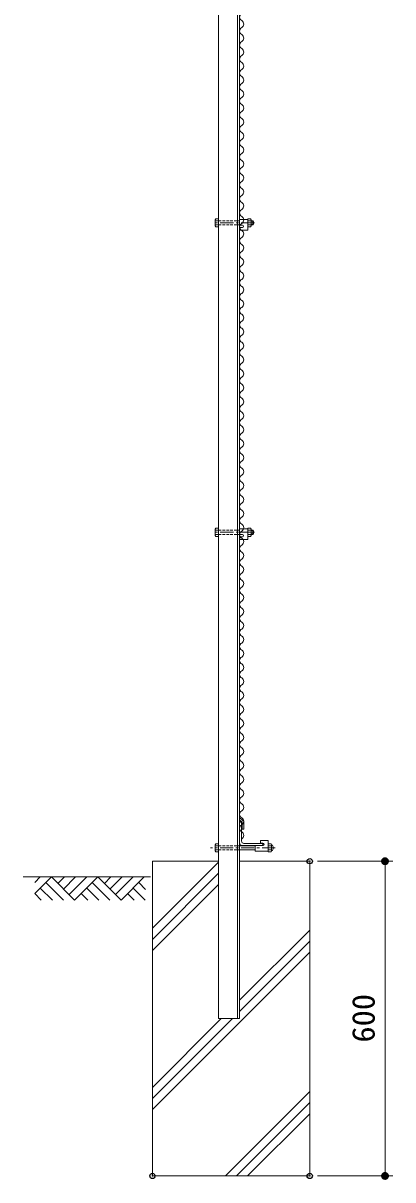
# Model space of a CAD drawing. Units: millimetres, scale not verified. Extents: x -4455 to 4455, y -3150 to 3150.
# Drawn here: x 26 to 731, y -887 to 1319 of the extents above; entities that cross this region are included whole.
import ezdxf
from ezdxf.enums import TextEntityAlignment as Align

# ---------------------------------------------------------------- set-up
doc = ezdxf.new("R2010")
doc.units = ezdxf.units.MM
doc.header["$LTSCALE"] = 20
doc.header["$PDMODE"] = 32
doc.header["$PDSIZE"] = 10
doc.linetypes.add('USER1', pattern=[2, 1.25, -0.25, 0.25, -0.25])
doc.linetypes.add('USER2', pattern=[0.375, 0.25, -0.125])
for name, color, linetype, lineweight in [('0-1_0', 7, 'Continuous', 18), ('0-2_1部材', 3, 'Continuous', 18), ('0-3_8部品', 3, 'Continuous', 18), ('0-4_5寸法', 1, 'Continuous', 18), ('0-5_SUNPOU', 1, 'Continuous', 18), ('0-7_4基礎', 4, 'Continuous', 18), ('0-8_2網', 4, 'Continuous', 18), ('0-9_AMI', 3, 'Continuous', 18), ('0-F_GL', 7, 'Continuous', 18)]:
    doc.layers.add(name, color=color, linetype=linetype, lineweight=lineweight)
doc.layers.add('0-6_DEFPOINTS', color=7, linetype='Continuous')
doc.styles.add('ＭＳ ゴシック', font='')
doc.styles.get('ＭＳ ゴシック').set_extended_font_data('MS Gothic')

# ---------------------------------------------------------------- blocks, each defined once
blk = doc.blocks.new('NAMIX13')
at = {"layer": '0-9_AMI'}
for centre, start, end in [((-71.1, -133.3), 298.07249, 61.92751), ((71.1, -400), 118.07249, 241.92751), ((71.1, -933.3), 118.07249, 241.92751), ((-71.1, -666.7), 298.07249, 61.92751), ((-71.1, -1200), 298.07249, 61.92751), ((71.1, -1466.7), 118.07249, 241.92751), ((-71.1, -1733.3), 298.07249, 61.92751), ((71.1, -2000), 118.07249, 241.92751), ((-71.1, -2266.7), 298.07249, 61.92751), ((71.1, -2533.3), 118.07249, 241.92751), ((71.1, -3066.7), 118.07249, 241.92751), ((-71.1, -2800), 298.07249, 61.92751), ((71.1, -3600), 118.07249, 241.92751), ((-71.1, -3333.3), 298.07249, 61.92751), ((-71.1, -3866.7), 298.07249, 61.92751), ((71.1, -4133.3), 118.07249, 241.92751), ((-71.1, -4400), 298.07249, 61.92751), ((71.1, -4666.7), 118.07249, 241.92751), ((-71.1, -4933.3), 298.07249, 61.92751), ((71.1, -5200), 118.07249, 241.92751), ((71.1, -5733.3), 118.07249, 241.92751), ((-71.1, -5466.7), 298.07249, 61.92751)]:
    blk.add_arc(centre, 151.1, start, end, dxfattribs=at)
blk = doc.blocks.new('GL-マーク')
at = {"layer": '0-1_0', "color": 1}
for p, q in [((-278.75, -14.14), (-264.61, 0)), ((-278.75, -42.43), (-236.32, 0)), ((-236.32, 0), (-177.24, -59.08)), ((-203.01, 0), (-219.67, -16.66)), ((-174.73, 0), (-205.53, -30.8)), ((-146.45, 0), (-191.38, -44.94)), ((-118.16, 0), (-177.24, -59.08)), ((-118.16, 0), (-59.08, -59.08)), ((-84.85, 0), (-101.51, -16.65)), ((-56.57, 0), (-87.36, -30.8)), ((-28.28, 0), (-73.22, -44.94)), ((0, 0), (-59.08, -59.08)), ((-264.61, -28.28), (-233.81, -59.08)), ((-250.46, -14.14), (-205.53, -59.08)), ((-146.44, -28.28), (-115.65, -59.08)), ((-132.3, -14.14), (-87.37, -59.08)), ((2.51, -59.08), (-28.28, -28.28)), ((3.33, -31.61), (-14.14, -14.14)), ((-278.75, -42.43), (-262.09, -59.08)), ((-160.59, -42.43), (-143.93, -59.08)), ((-25.77, -59.08), (-42.43, -42.43))]:
    blk.add_line(p, q, dxfattribs=at)
blk = doc.blocks.new('M1')
at = {"layer": '0-5_SUNPOU'}
blk.add_line((-5, 0), (-38.58, 0), dxfattribs=at)
for points in [[(0, 0), (-5, 0), (-4.96, 0.63)], [(0, 0), (-4.96, -0.63), (-5, 0)], [(0, 0), (-4.96, 0.63), (-4.84, 1.24)], [(0, 0), (-4.84, -1.24), (-4.96, -0.63)], [(0, 0), (-4.84, 1.24), (-4.65, 1.84)], [(0, 0), (-4.65, -1.84), (-4.84, -1.24)], [(0, 0), (-4.65, 1.84), (-4.38, 2.41)], [(0, 0), (-4.38, -2.41), (-4.65, -1.84)], [(0, 0), (-4.38, 2.41), (-4.05, 2.94)], [(0, 0), (-4.05, -2.94), (-4.38, -2.41)], [(0, 0), (-4.05, 2.94), (-3.64, 3.42)], [(0, 0), (-3.64, -3.42), (-4.05, -2.94)], [(0, 0), (-3.64, 3.42), (-3.19, 3.85)], [(0, 0), (-3.19, -3.85), (-3.64, -3.42)], [(0, 0), (-3.19, 3.85), (-2.68, 4.22)], [(0, 0), (-2.68, -4.22), (-3.19, -3.85)], [(0, 0), (-2.68, 4.22), (-2.13, 4.52)], [(0, 0), (-2.13, -4.52), (-2.68, -4.22)], [(0, 0), (-2.13, 4.52), (-1.55, 4.76)], [(0, 0), (-1.55, -4.76), (-2.13, -4.52)], [(0, 0), (-1.55, 4.76), (-0.94, 4.91)], [(0, 0), (-0.94, -4.91), (-1.55, -4.76)], [(0, 0), (-0.94, 4.91), (-0.31, 4.99)], [(0, 0), (-0.31, -4.99), (-0.94, -4.91)], [(0, 0), (-0.31, 4.99), (0.31, 4.99)], [(0, 0), (0.31, -4.99), (-0.31, -4.99)], [(0, 0), (0.31, 4.99), (0.94, 4.91)], [(0, 0), (0.94, 4.91), (1.55, 4.76)], [(0, 0), (1.55, 4.76), (2.13, 4.52)], [(0, 0), (2.13, 4.52), (2.68, 4.22)], [(0, 0), (2.68, 4.22), (3.19, 3.85)], [(0, 0), (3.19, 3.85), (3.64, 3.42)], [(0, 0), (3.64, 3.42), (4.05, 2.94)], [(0, 0), (4.05, 2.94), (4.38, 2.41)], [(0, 0), (4.38, 2.41), (4.65, 1.84)], [(0, 0), (4.65, 1.84), (4.84, 1.24)], [(0, 0), (4.84, 1.24), (4.96, 0.63)], [(0, 0), (4.96, 0.63), (5, 0)], [(0, 0), (0.94, -4.91), (0.31, -4.99)], [(0, 0), (1.55, -4.76), (0.94, -4.91)], [(0, 0), (2.13, -4.52), (1.55, -4.76)], [(0, 0), (2.68, -4.22), (2.13, -4.52)], [(0, 0), (3.19, -3.85), (2.68, -4.22)], [(0, 0), (3.64, -3.42), (3.19, -3.85)], [(0, 0), (4.05, -2.94), (3.64, -3.42)], [(0, 0), (4.38, -2.41), (4.05, -2.94)], [(0, 0), (4.65, -1.84), (4.38, -2.41)], [(0, 0), (4.84, -1.24), (4.65, -1.84)], [(0, 0), (4.96, -0.63), (4.84, -1.24)], [(0, 0), (5, 0), (4.96, -0.63)]]:
    blk.add_solid(points, dxfattribs=at)

msp = doc.modelspace()

# ---------------------------------------------------------------- linework, layer by layer
at = {"layer": '0-2_1部材', "color": 7}
for p, q in [((398.3, 1569.95), (398.3, -579.33)), ((434.8, 1579.73), (434.8, -579.33)), ((438.3, 1580.67), (438.3, -579.33)), ((438.3, -196.32), (446.69, -202.79)), ((438.3, -200.74), (443.19, -204.51)), ((438.3, -204.33), (438.3, -244.33)), ((438.3, -204.33), (439.3, -204.33)), ((442.3, -207.33), (442.3, -240.83)), ((443.19, -218.18), (443.19, -204.51)), ((446.69, -218.18), (443.19, -218.18)), ((446.69, -218.18), (446.69, -202.79)), ((446.8, -245.33), (480.3, -245.33))]:
    msp.add_line(p, q, dxfattribs=at)
msp.add_lwpolyline([(443.3, -249.33), (483.3, -249.33), (483.3, -248.33)], dxfattribs=at)
for centre, radius, start, end in [((439.3, -207.33), 3, 0, 90), ((446.8, -240.83), 4.5, 180, 270), ((443.3, -244.33), 5, 180, 270), ((480.3, -248.33), 3, 0, 90)]:
    msp.add_arc(centre, radius, start, end, dxfattribs=at)
at = {"layer": '0-3_8部品', "color": 1, "linetype": 'USER1'}
for p, q in [((466.63, 937.8), (387.6, 937.8)), ((466.63, 347.8), (387.6, 347.8)), ((506.53, -253.78), (383.25, -253.78))]:
    msp.add_line(p, q, dxfattribs=at)
at = {"layer": '0-3_8部品'}
for p, q in [((391.9, 943.72), (393.01, 945.64)), ((391.9, 931.88), (391.9, 943.72)), ((392.59, 941.8), (398.3, 941.8)), ((392.59, 933.8), (398.3, 933.8)), ((393.01, 945.64), (398.3, 945.64)), ((398.3, 929.96), (398.3, 945.64)), ((438.3, 944.12), (454.05, 944.12)), ((438.3, 933.62), (443.8, 933.62)), ((439.05, 929.12), (439.05, 924.12)), ((439.05, 929.12), (443.8, 929.12)), ((454.05, 929.96), (454.05, 945.64)), ((454.05, 944.12), (454.05, 924.12)), ((459.77, 941.8), (454.05, 941.8)), ((459.77, 933.8), (454.05, 933.8)), ((459.35, 929.96), (454.05, 929.96)), ((460.45, 931.88), (459.35, 929.96)), ((460.45, 931.88), (460.45, 943.72)), ((460.45, 941.8), (464.01, 941.8)), ((460.45, 933.8), (464.01, 933.8)), ((464.01, 933.8), (464.01, 941.8)), ((439.05, 924.12), (454.05, 924.12)), ((391.9, 341.88), (391.9, 353.72)), ((398.3, 339.96), (398.3, 355.64)), ((438.3, 354.12), (454.05, 354.12)), ((454.05, 339.96), (454.05, 355.64)), ((459.35, 355.64), (454.05, 355.64)), ((454.05, 354.12), (454.05, 334.12)), ((460.45, 353.72), (459.35, 355.64)), ((460.45, 341.88), (460.45, 353.72)), ((391.9, 341.88), (393.01, 339.96)), ((392.59, 351.8), (398.3, 351.8)), ((392.59, 343.8), (398.3, 343.8)), ((393.01, 339.96), (398.3, 339.96)), ((438.3, 343.62), (443.8, 343.62)), ((439.05, 339.12), (443.8, 339.12)), ((459.77, 351.8), (454.05, 351.8)), ((459.77, 343.8), (454.05, 343.8)), ((460.45, 351.8), (464.01, 351.8)), ((460.45, 343.8), (464.01, 343.8)), ((464.01, 343.8), (464.01, 351.8)), ((478.11, -240.11), (493.11, -240.11)), ((478.11, -245.11), (478.11, -240.11)), ((493.11, -260.11), (493.11, -240.11)), ((391.9, -247.86), (393.01, -245.94)), ((392.59, -249.78), (398.3, -249.78)), ((392.59, -257.78), (398.3, -257.78)), ((393.01, -261.62), (398.3, -261.62)), ((438.3, -249.78), (468.11, -249.78)), ((438.3, -257.78), (468.11, -257.78)), ((468.11, -249.61), (482.86, -249.61)), ((468.11, -260.11), (468.11, -249.61)), ((468.11, -260.11), (493.11, -260.11)), ((478.11, -245.11), (482.86, -245.11)), ((493.11, -245.94), (493.11, -261.62)), ((498.4, -245.94), (493.11, -245.94)), ((498.83, -249.78), (493.11, -249.78)), ((498.83, -257.78), (493.11, -257.78)), ((499.51, -247.86), (498.4, -245.94)), ((499.51, -247.86), (499.51, -259.7))]:
    msp.add_line(p, q, dxfattribs=at)
at = {"layer": '0-3_8部品', "color": 1, "linetype": 'USER2'}
for p, q in [((398.3, 941.8), (438.3, 941.8)), ((398.3, 933.8), (438.3, 933.8)), ((398.3, 351.8), (438.3, 351.8)), ((398.3, 343.8), (438.3, 343.8))]:
    msp.add_line(p, q, dxfattribs=at)
at = {"layer": '0-3_8部品', "color": 7}
for p, q in [((438.3, 922.67), (438.3, 938.67)), ((438.3, 332.67), (438.3, 348.67))]:
    msp.add_line(p, q, dxfattribs=at)
at = {"layer": '0-3_8部品', "color": 1}
for p, q in [((460.45, 941), (464.41, 941)), ((460.45, 934.6), (464.41, 934.6)), ((460.45, 351), (464.41, 351)), ((460.45, 344.6), (464.41, 344.6))]:
    msp.add_line(p, q, dxfattribs=at)
at = {"layer": '0-3_8部品', "linetype": 'USER2'}
for p, q in [((398.3, -249.78), (438.3, -249.78)), ((398.3, -257.78), (438.3, -257.78))]:
    msp.add_line(p, q, dxfattribs=at)
at = {"layer": '0-3_8部品'}
for points in [[(391.9, 931.88), (393.01, 929.96), (398.3, 929.96)], [(460.45, 943.72), (459.35, 945.64), (454.05, 945.64)], [(391.9, 353.72), (393.01, 355.64), (398.3, 355.64)], [(439.05, 339.12), (439.05, 334.12), (454.05, 334.12)], [(460.45, 341.88), (459.35, 339.96), (454.05, 339.96)], [(391.9, -247.86), (391.9, -259.7), (393.01, -261.62)], [(393.01, -245.94), (398.3, -245.94), (398.3, -261.62)], [(499.51, -259.7), (498.4, -261.62), (493.11, -261.62)]]:
    msp.add_lwpolyline(points, dxfattribs=at)
for centre, radius, start, end in [((394.93, 943.72), 3.03, 180, 219.3382), ((403.9, 937.8), 12, 160.52878, 199.47122), ((394.93, 931.88), 3.03, 140.6618, 180), ((443.8, 931.37), 2.25, 270, 90), ((457.42, 943.72), 3.03, 320.6618, 0), ((448.45, 937.8), 12, 340.52878, 19.47122), ((457.42, 931.88), 3.03, 0, 39.3382), ((457.08, 937.8), 8, 330, 30), ((394.93, 353.72), 3.03, 180, 219.3382), ((457.42, 353.72), 3.03, 320.6618, 0), ((403.9, 347.8), 12, 160.52878, 199.47122), ((394.93, 341.88), 3.03, 140.6618, 180), ((443.8, 341.37), 2.25, 270, 90), ((448.45, 347.8), 12, 340.52878, 19.47122), ((457.42, 341.88), 3.03, 0, 39.3382), ((457.08, 347.8), 8, 330, 30), ((394.93, -247.86), 3.03, 180, 219.3382), ((403.9, -253.78), 12, 160.52878, 199.47122), ((394.93, -259.7), 3.03, 140.6618, 180), ((482.86, -247.36), 2.25, 270, 90), ((496.48, -247.86), 3.03, 320.6618, 0), ((487.51, -253.78), 12, 340.52878, 19.47122), ((496.48, -259.7), 3.03, 0, 39.3382), ((496.36, -253.78), 6.71, 298.05542, 61.94458)]:
    msp.add_arc(centre, radius, start, end, dxfattribs=at)
at = {"layer": '0-4_5寸法'}
for p, q in [((587.25, -279.33), (730.87, -279.33)), ((715.87, -279.33), (715.87, -879.33)), ((587.25, -879.33), (730.87, -879.33))]:
    msp.add_line(p, q, dxfattribs=at)
at = {"layer": '0-6_DEFPOINTS'}
for p in [(572.25, -279.33), (272.25, -879.33), (572.25, -879.33), (715.87, -879.33)]:
    msp.add_point(p, dxfattribs=at)
at = {"layer": '0-7_4基礎', "color": 7}
for p, q in [((272.25, -879.33), (272.25, -279.33)), ((272.25, -279.33), (398.3, -279.33)), ((438.3, -279.33), (572.25, -279.33)), ((572.25, -879.33), (572.25, -279.33)), ((272.25, -879.33), (572.25, -879.33))]:
    msp.add_line(p, q, dxfattribs=at)
at = {"layer": '0-7_4基礎'}
for p, q in [((272.25, -407.11), (398.3, -281.06)), ((272.25, -428.32), (398.3, -302.27)), ((272.25, -449.53), (398.3, -323.48)), ((438.3, -544.52), (572.25, -410.57)), ((438.3, -565.73), (572.25, -431.78)), ((272.25, -752.99), (572.25, -452.99)), ((272.25, -731.78), (424.7, -579.33)), ((272.25, -710.57), (403.49, -579.33)), ((411.31, -879.33), (572.25, -718.39)), ((432.52, -879.33), (572.25, -739.6)), ((453.73, -879.33), (572.25, -760.81))]:
    msp.add_line(p, q, dxfattribs=at)
at = {"layer": '0-8_2網', "color": 3}
for centre, start, end in [((438.95, 223.37), 298.07249, 61.92751), ((446.06, 210.04), 118.07249, 241.92751)]:
    msp.add_arc(centre, 7.56, start, end, dxfattribs=at)
at = {"layer": '0-9_AMI'}
for centre, start, end in [((446.06, -109.96), 118.07249, 241.92751), ((438.95, -96.63), 298.07249, 61.92751), ((446.06, -136.63), 118.07249, 241.92751), ((438.95, -123.3), 298.07249, 61.92751), ((438.95, -149.96), 298.07249, 61.92751), ((446.06, -163.3), 118.07249, 241.92751), ((438.95, -176.63), 298.07249, 61.92751), ((446.06, -189.96), 118.07249, 241.92751), ((438.95, -203.3), 298.07249, 61.92751), ((446.06, -216.63), 118.07249, 241.92751), ((438.95, -229.96), 298.07249, 61.92751)]:
    msp.add_arc(centre, 7.56, start, end, dxfattribs=at)
at = {"layer": '0-F_GL'}
for p, q in [((268.3, -309.33), (25.57, -309.33)), ((398.3, -579.33), (438.3, -579.33))]:
    msp.add_line(p, q, dxfattribs=at)

# ---------------------------------------------------------------- block references
at = {"layer": '0-4_5寸法', "xscale": 1.5, "yscale": 1.5}
for p, rotation in [((715.87, -279.33), 90), ((715.87, -879.33), 270)]:
    msp.add_blockref('M1', p, dxfattribs=dict(at, rotation=rotation))
at = {"layer": '0-8_2網', "xscale": 0.05, "yscale": 0.05}
for p in [(442.5, 1403.37), (442.5, 1110.04), (442.5, 816.7), (442.5, 523.37), (442.5, 203.37)]:
    msp.add_blockref('NAMIX13', p, dxfattribs=at)
at = {"layer": '0-F_GL', "xscale": 0.75, "yscale": 0.75}
msp.add_blockref('GL-マーク', (256.7, -309.33), dxfattribs=at)

# ---------------------------------------------------------------- texts
at = {"layer": '0-4_5寸法', "color": 3, "style": 'ＭＳ ゴシック', "width": 1.05}
msp.add_text('600', height=43.26, rotation=90, dxfattribs=at).set_placement((709.19, -625.08), align=Align.BOTTOM_LEFT)

doc.saveas('drawing.dxf')
